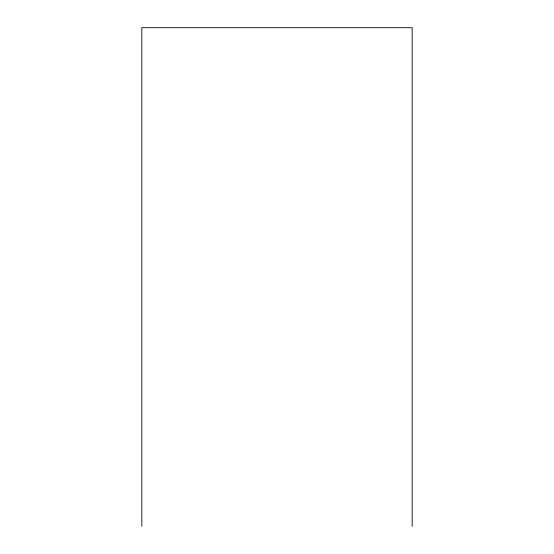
<?xml version="1.0" encoding="UTF-8"?>
<svg xmlns="http://www.w3.org/2000/svg" width="554" height="554" viewBox="0 0 554 554"><rect width="100%" height="100%" fill="white"/><g stroke="black" fill="none" stroke-linecap="round" stroke-linejoin="round"><path stroke-width="0.83" d="M412.169 526.3L412.169 27.7L141.831 27.7L141.831 526.3"/></g></svg>
